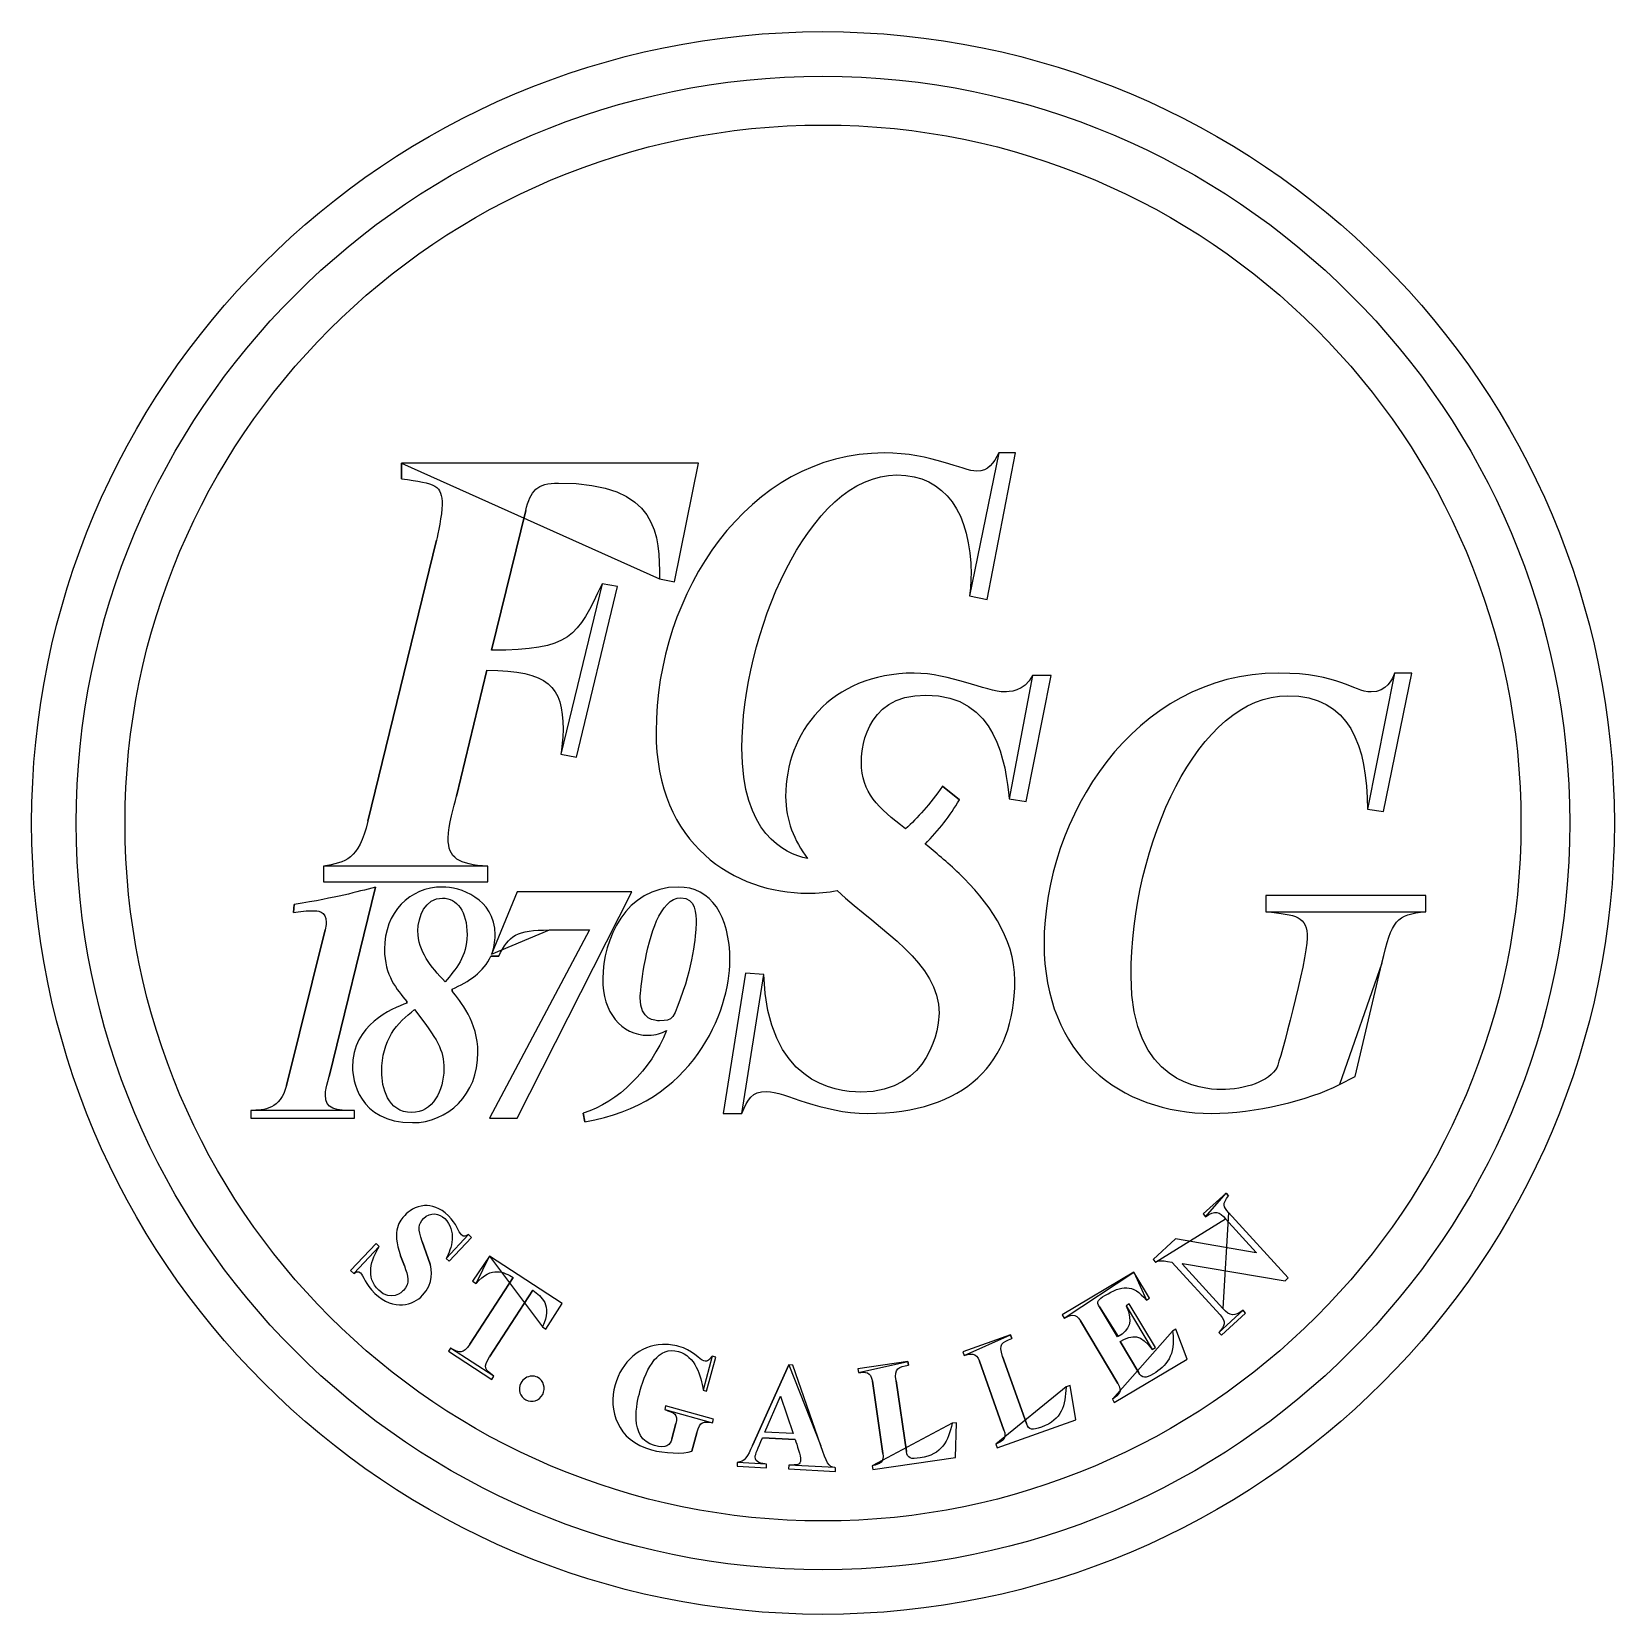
# Model space of a CAD drawing. Extents: x 1 to 368, y 1 to 368.
import ezdxf

# ---------------------------------------------------------------- set-up
doc = ezdxf.new("R2010")
doc.units = 0
doc.layers.get('0').update_dxf_attribs({"linetype": 'CONTINUOUS'})

msp = doc.modelspace()

# ---------------------------------------------------------------- linework, layer by layer
at = {"color": 7}
for points in [[(198.77912, 270.548104), (198.77912, 270.548104)], [(218.587952, 237.376432), (222.72832, 236.499648), (229.33668, 270.548104), (225.456096, 270.548104)], [(86.680632, 268.210016), (86.680632, 264.572984)], [(146.610456, 241.305728), (150.10136, 240.575072), (155.67056, 268.210016), (86.680632, 268.210016), (86.680632, 268.210016)], [(107.642264, 224.728008), (115.54956, 257.152792)], [(94.831472, 250.31712), (78.903224, 185.012928)], [(123.700408, 200.583968), (127.3212, 199.853312), (136.90088, 239.55216), (133.280088, 240.13668)], [(99.491424, 190.82568), (106.489456, 220.068064)], [(227.859136, 190.176208), (231.772192, 189.591688), (237.601184, 218.834072), (233.233496, 218.834072)], [(290.451792, 219.402352), (290.451792, 219.402352)], [(311.039984, 187.83812), (314.790672, 187.269832), (321.382792, 219.402352), (317.372312, 219.402352)], [(216.266096, 189.965136), (212.36928, 193.163776)], [(346.715824, 184.599968), (346.715824, 184.599968)], [(358.028872, 184.59996), (358.028872, 184.599968)], [(368.3998, 184.59996), (368.3998, 184.599968)], [(68.560416, 174.540224), (68.560416, 170.903192), (106.749248, 170.903192), (106.749248, 174.540224)], [(69.8756, 125.700096), (80.656792, 169.734152), (80.656792, 169.734152)], [(96.260312, 169.734152), (96.260312, 169.734152)], [(150.929432, 169.734152), (150.929432, 169.734152)], [(61.757224, 165.642488), (61.611096, 163.840208)], [(96.260312, 167.152496), (96.260312, 167.152496)], [(121.037584, 159.748552), (130.357472, 159.748552), (107.106456, 116.022992), (113.55244, 116.022992), (140.229416, 168.646288), (113.55244, 168.646288), (107.642264, 154.130632)], [(151.562664, 167.217456), (151.562664, 167.217456)], [(324.630144, 163.986344), (324.630144, 167.769504), (287.480464, 167.769504), (287.480464, 163.986344)], [(68.966336, 159.748552), (60.003656, 123.654264)], [(107.463664, 153.69224), (109.282176, 153.69224)], [(304.56152, 123.849104), (308.18232, 125.732568), (314.400992, 152.068568)], [(170.83568, 149.438216), (166.614128, 149.73048), (161.385896, 117.159568), (165.737344, 117.159568)], [(98.436032, 145.590104), (98.436032, 145.979792)], [(87.930856, 143.154592), (87.930856, 142.764912)], [(89.749376, 141.271128), (89.749376, 141.271128)], [(51.674208, 117.825272), (51.674208, 116.022992), (75.818248, 116.022992), (75.818248, 117.825272)], [(128.879928, 117.208272), (129.302088, 115.227392)], [(92.038752, 95.743216), (92.038752, 95.743288)], [(278.209288, 98.649664), (272.867392, 93.79488), (273.468152, 93.145408)], [(278.810104, 98.000304), (278.209344, 98.649768), (278.209288, 98.649664)], [(278.111864, 92.674544), (285.239792, 84.832192), (285.191152, 84.783552), (266.502656, 87.998424), (261.258184, 83.224824), (261.858944, 82.575352)], [(277.478672, 71.842872), (268.04512, 82.201912), (268.11008, 82.250632), (291.929384, 78.288864), (292.62756, 78.922096), (278.745144, 94.168432)], [(97.072144, 83.46824), (97.754088, 82.818768), (102.98232, 88.339264), (102.251664, 89.03744)], [(81.549816, 86.26096), (80.85164, 86.926672), (74.892752, 80.643048), (75.607168, 79.977344)], [(93.337696, 82.120592), (91.519176, 87.381296)], [(86.485784, 84.085304), (87.362568, 81.714744)], [(107.122688, 83.987888), (103.1934, 78.158896), (104.00524, 77.62308)], [(119.413912, 67.572536), (120.225744, 67.03672), (124.008904, 72.979368), (107.122688, 83.987888), (107.122688, 83.987888)], [(265.658344, 82.624072), (276.829224, 70.365328)], [(112.675656, 79.03568), (102.59264, 63.578296)], [(256.809256, 80.253432), (240.150352, 70.332784), (240.604984, 69.569656)], [(259.699392, 73.791208), (260.413808, 74.21336), (256.809256, 80.253432), (256.809256, 80.253432)], [(107.155168, 60.606968), (117.238184, 76.064352)], [(253.123512, 65.299392), (252.977384, 65.218208), (248.820776, 72.200008)], [(261.04704, 62.328064), (261.793936, 62.766456), (255.737632, 72.930664), (254.990736, 72.492272)], [(276.536968, 66.289904), (277.121488, 65.640432), (282.755616, 70.78748), (282.171088, 71.436952)], [(244.420616, 68.952656), (253.09104, 54.404536)], [(251.824576, 50.751264), (252.262968, 50.004376), (269.165416, 60.07116), (266.583776, 67.004248), (265.788176, 66.533384)], [(98.111296, 62.6528), (97.624192, 61.922144), (107.674744, 55.378736), (108.16184, 56.109392)], [(147.324872, 63.497112), (147.324872, 63.497112)], [(228.1514, 65.705312), (217.094176, 61.776016), (217.386432, 60.947944)], [(228.443656, 64.877232), (228.1514, 65.705312), (228.1514, 65.705312)], [(257.929592, 56.921232), (253.594376, 64.195288)], [(156.742184, 52.87828), (157.554024, 52.6672), (159.729752, 60.558264), (158.852968, 60.801808)], [(204.332088, 59.551584), (192.722816, 57.84672), (192.852712, 56.969936)], [(204.461984, 58.6748), (204.332088, 59.551584), (204.332088, 59.551584)], [(220.94228, 59.567816), (226.625144, 43.607096)], [(231.869608, 45.133352), (226.316648, 60.704392)], [(116.929688, 56.141864), (116.929688, 56.141864)], [(176.664672, 58.755984), (168.189096, 39.986304)], [(184.117352, 39.90512), (177.606424, 58.707296), (176.664688, 58.756016), (176.664672, 58.755984)], [(174.732504, 51.46568), (177.671352, 42.779024), (171.127944, 43.136232), (174.732504, 51.46568), (174.732504, 51.46568)], [(196.067584, 54.940344), (198.535568, 38.167784)], [(203.958648, 38.638656), (201.57184, 55.005296)], [(224.74168, 40.2948), (225.033944, 39.466728), (243.332752, 45.977664), (241.968864, 53.933664), (241.043376, 53.608936)], [(158.950384, 45.311952), (159.177696, 46.156264), (148.055528, 49.208776), (147.828216, 48.364464)], [(150.442328, 45.10088), (149.468128, 41.561264)], [(196.035112, 35.277648), (196.165008, 34.417096), (215.389312, 37.242296), (215.584152, 45.311952), (214.626184, 45.165824)], [(154.128072, 38.68736), (155.29712, 42.973864)], [(170.543432, 41.788584), (178.10976, 41.398904)], [(164.68196, 36.073248), (164.64948, 35.196464), (171.45268, 34.839256), (171.5014, 35.71604)], [(176.632216, 35.440016), (176.599736, 34.563232), (187.478352, 33.978704), (187.510832, 34.855488), (187.380944, 34.871728)]]:
    msp.add_lwpolyline(points, close=True, dxfattribs=at)
for points in [[(0.8, 184.599968), (0.8, 286.10944), (83.09004, 368.399608), (184.599832, 368.399608)], [(184.599832, 368.399608), (286.109632, 368.399608), (368.3998, 286.10944), (368.3998, 184.59996)], [(11.170928, 184.599968), (11.170928, 280.381896), (88.817584, 358.028744), (184.599832, 358.028744)], [(184.599832, 358.028744), (280.382024, 358.028744), (358.028872, 280.381896), (358.028872, 184.59996)], [(22.484176, 184.599968), (22.484176, 274.133536), (95.066192, 346.715624), (184.599832, 346.715624)], [(184.599832, 346.715624), (274.133728, 346.715624), (346.715824, 274.133544), (346.715824, 184.599968)], [(198.77912, 270.548104), (167.322312, 270.548104), (145.831096, 238.103648), (145.831096, 205.8122)], [(220.276576, 266.326552), (217.169712, 266.326552), (209.91208, 270.548104), (198.77912, 270.548104)], [(225.456096, 270.548104), (224.161576, 268.220736), (223.124696, 266.326552), (220.276576, 266.326552)], [(165.769816, 202.02904), (165.769816, 227.775064), (180.924936, 265.449768), (201.766688, 265.449768)], [(201.766688, 265.449768), (213.029008, 265.449768), (218.977632, 256.437856), (218.977632, 242.32864)], [(86.680632, 264.572984), (94.706712, 263.409136), (96.130416, 263.122712), (96.130416, 258.467968)], [(115.54956, 257.152792), (116.714384, 261.807536), (118.131864, 263.566304), (123.180832, 263.566304)], [(123.180832, 263.566304), (146.611496, 263.566304), (146.610456, 251.196824), (146.610456, 241.305728)], [(96.130416, 258.467968), (96.130416, 256.286464), (95.090544, 251.48064), (94.831472, 250.31712)], [(133.280088, 240.13668), (127.58392, 227.918528), (126.024344, 224.728008), (107.642264, 224.728008)], [(218.977632, 242.32864), (218.977632, 240.72848), (218.847024, 238.976336), (218.587952, 237.376432)], [(106.489456, 220.068064), (120.858648, 220.068064), (124.219984, 216.287824), (124.219984, 206.39672)], [(205.744688, 219.402352), (186.253576, 219.402352), (175.917784, 205.451808), (175.917784, 190.760736)], [(226.836224, 215.050904), (222.47256, 215.050904), (214.035888, 219.402352), (205.744688, 219.402352)], [(233.233496, 218.834072), (231.48772, 215.052336), (227.418144, 215.050904), (226.836224, 215.050904)], [(290.451792, 219.402352), (256.664808, 219.402352), (235.945032, 185.657784), (235.945032, 156.566144)], [(311.933008, 215.050904), (307.532008, 215.050904), (304.691616, 219.402352), (290.451792, 219.402352)], [(317.372312, 219.402352), (316.725056, 217.947672), (315.557768, 215.050904), (311.933008, 215.050904)], [(193.518416, 198.749216), (193.518416, 200.349056), (193.668312, 214.320256), (208.504936, 214.320256)], [(208.504936, 214.320256), (225.087072, 214.320256), (226.986376, 198.321544), (227.859136, 190.176208)], [(256.143544, 148.999824), (256.143544, 179.691112), (271.817784, 214.17412), (292.530096, 214.17412)], [(292.530096, 214.17412), (306.899288, 214.17412), (311.039984, 202.52952), (311.039984, 187.83812)], [(124.219984, 206.39672), (124.219984, 204.796816), (124.088608, 203.202176), (123.700408, 200.583968)], [(145.831096, 205.8122), (145.831096, 179.484248), (164.219736, 168.28908), (181.0486, 168.28908)], [(180.983648, 176.342504), (175.528432, 177.47024), (165.769816, 182.201176), (165.769816, 202.02904)], [(203.7638, 183.25936), (197.40796, 188.173504), (193.518416, 191.515288), (193.518416, 198.749216)], [(212.36928, 193.163776), (209.418152, 188.98476), (206.582048, 185.743064), (203.7638, 183.25936)], [(97.543008, 181.083632), (97.543008, 184.138152), (98.973856, 188.498304), (99.491424, 190.82568)], [(175.917784, 190.760736), (175.917784, 185.208872), (177.927832, 180.512024), (180.983648, 176.342504)], [(208.310096, 179.719744), (211.490872, 182.842136), (214.1474, 186.37084), (216.266096, 189.965136)], [(184.599832, 0.8), (83.09004, 0.8), (0.8, 83.090168), (0.8, 184.599968)], [(184.599832, 11.170928), (88.817584, 11.170928), (11.170928, 88.817776), (11.170928, 184.599968)], [(184.599832, 22.483984), (95.066192, 22.483984), (22.484176, 95.066064), (22.484176, 184.599968)], [(78.903224, 185.012928), (76.702696, 175.994584), (73.738384, 175.558464), (68.560416, 174.540224)], [(368.3998, 184.599968), (368.3998, 83.090168), (286.109632, 0.8), (184.599832, 0.8)], [(358.028872, 184.599968), (358.028872, 88.817776), (280.382024, 11.170928), (184.599832, 11.170928)], [(346.715824, 184.599968), (346.715824, 95.066064), (274.133728, 22.483984), (184.599832, 22.483984)], [(106.749248, 174.540224), (99.888576, 174.976536), (97.543008, 176.42888), (97.543008, 181.083632)], [(216.217392, 172.86784), (213.379072, 175.582432), (210.731704, 177.793488), (208.310096, 179.719744)], [(229.158072, 147.993144), (229.158072, 158.175016), (222.763136, 166.46764), (216.217392, 172.86784)], [(80.656792, 169.734152), (76.0366, 168.4758), (72.047616, 167.373), (61.757224, 165.642488)], [(96.260312, 169.734152), (88.559864, 169.734152), (82.751336, 163.840336), (82.751336, 155.267208)], [(108.437872, 158.644448), (108.437872, 167.217584), (100.040416, 169.734152), (96.260312, 169.734152)], [(150.929432, 169.734152), (138.818776, 169.734152), (133.442456, 157.55516), (133.442456, 148.431536)], [(162.977096, 152.669328), (162.977096, 163.05136), (158.629808, 169.734152), (150.929432, 169.734152)], [(90.528736, 159.521224), (90.528736, 162.824688), (92.129744, 167.152496), (96.260312, 167.152496)], [(96.260312, 167.152496), (99.550464, 167.152496), (101.926936, 164.150064), (101.926936, 158.64444)], [(145.960992, 161.87556), (147.361376, 164.942744), (149.182688, 167.217456), (151.562664, 167.217456)], [(151.562664, 167.217456), (155.132872, 167.217456), (155.134752, 163.5234), (155.134752, 161.242328)], [(181.0486, 168.28908), (183.430792, 168.28908), (185.70472, 168.49756), (187.884264, 168.88984)], [(187.884264, 168.88984), (198.237728, 159.466808), (211.55744, 151.988168), (211.55744, 140.426824)], [(61.611096, 163.840208), (63.011216, 164.07616), (64.903384, 164.229888), (66.303512, 164.229888)], [(66.303512, 164.229888), (66.933624, 164.229888), (69.24236, 164.238848), (69.24236, 161.48588)], [(142.11288, 144.015144), (142.11288, 145.667072), (143.440784, 156.369944), (145.960992, 161.87556)], [(287.480464, 163.986344), (294.600216, 163.259192), (297.060144, 162.972392), (297.060144, 157.88132)], [(314.400992, 152.068568), (316.73116, 162.105216), (317.769528, 163.404736), (324.630144, 163.986344)], [(69.24236, 161.48588), (69.24236, 160.935392), (69.106496, 160.299032), (68.966336, 159.748552)], [(96.828592, 147.717112), (93.468304, 151.256528), (90.528736, 154.723456), (90.528736, 159.521224)], [(101.926936, 158.64444), (101.926936, 153.610728), (99.278656, 150.627056), (96.828592, 147.717112)], [(107.642264, 154.130632), (108.159624, 155.448032), (108.437872, 156.933816), (108.437872, 158.644448)], [(109.282176, 153.69224), (111.662552, 158.490064), (113.407288, 159.748552), (121.037584, 159.748552)], [(155.134752, 161.242328), (155.134752, 161.00644), (154.931136, 153.693544), (152.130952, 145.671288)], [(82.751336, 155.267208), (82.751336, 149.211096), (85.620952, 145.907568), (87.930856, 143.154592)], [(235.945032, 156.566144), (235.945032, 130.820384), (253.553664, 117.159568), (274.913224, 117.159568)], [(297.060144, 157.88132), (297.060144, 152.644648), (290.579608, 128.9266), (290.062112, 127.908288)], [(98.436032, 145.979792), (102.327848, 147.74012), (105.823752, 149.999688), (107.463664, 153.69224)], [(129.302088, 115.227392), (154.503344, 119.238712), (162.977096, 140.871712), (162.977096, 152.669328)], [(133.442456, 148.431536), (133.442456, 140.645176), (137.641864, 135.296008), (144.012576, 135.296008)], [(193.372288, 122.095536), (187.262912, 122.095536), (171.708376, 124.419336), (170.83568, 149.438216)], [(194.979728, 117.159568), (217.52536, 117.159568), (229.158072, 128.792544), (229.158072, 147.993144)], [(276.991528, 122.680056), (272.719904, 122.680056), (256.143544, 124.12656), (256.143544, 148.999824)], [(104.459864, 131.285536), (104.459864, 138.36404), (100.326056, 143.309032), (98.436032, 145.590104)], [(146.659168, 138.673256), (145.609176, 138.673256), (142.11288, 138.745576), (142.11288, 144.015144)], [(152.130952, 145.671288), (149.8908, 139.064296), (149.739736, 138.673256), (146.659168, 138.673256)], [(87.930856, 142.764912), (84.430736, 141.427912), (75.331144, 137.87824), (75.331144, 127.810872)], [(82.118104, 126.804184), (82.118104, 134.276264), (85.68928, 138.203552), (89.749376, 141.271128)], [(89.749376, 141.271128), (95.069768, 134.192552), (96.536336, 132.140296), (96.536336, 127.421184)], [(211.55744, 140.426824), (211.55744, 137.51752), (209.663592, 122.095536), (193.372288, 122.095536)], [(148.28284, 136.383872), (144.502408, 127.181536), (137.070272, 119.725296), (128.879928, 117.208272)], [(144.012576, 135.296008), (145.9026, 135.296008), (147.022608, 135.754664), (148.28284, 136.383872)], [(89.262272, 115.00008), (97.452664, 115.00008), (104.459864, 121.454056), (104.459864, 131.285536)], [(69.031288, 121.446064), (69.031288, 122.232512), (69.035288, 122.239328), (69.8756, 125.700096)], [(75.331144, 127.810872), (75.331144, 125.294176), (76.59196, 115.00008), (89.262272, 115.00008)], [(89.116144, 117.3544), (83.375864, 117.3544), (82.118104, 123.343744), (82.118104, 126.804184)], [(96.536336, 127.421184), (96.536336, 122.466112), (93.876176, 117.3544), (89.116144, 117.3544)], [(290.062112, 127.908288), (288.24944, 124.563), (282.687704, 122.680056), (276.991528, 122.680056)], [(60.003656, 123.654264), (58.60392, 118.069992), (54.824192, 117.90392), (51.674208, 117.825272)], [(75.818248, 117.825272), (71.408016, 117.825272), (69.031288, 118.064216), (69.031288, 121.446064)], [(165.737344, 117.159568), (167.192024, 120.50492), (167.929896, 122.241664), (171.566336, 122.241664)], [(171.566336, 122.241664), (175.63916, 122.241664), (184.070384, 117.159568), (194.979728, 117.159568)], [(274.913224, 117.159568), (284.751656, 117.159568), (297.570824, 120.212912), (304.56152, 123.849104)], [(92.038752, 95.743288), (89.938944, 95.599728), (88.302856, 94.342288), (87.476232, 93.470144)], [(97.60796, 93.372656), (95.579152, 95.294768), (93.671944, 95.85488), (92.038752, 95.743216)], [(278.745144, 94.168432), (277.61396, 95.411256), (277.2324, 96.137872), (278.810104, 98.000304)], [(87.476232, 93.470144), (86.368168, 92.30096), (84.287528, 90.123624), (86.485784, 84.085304)], [(91.519176, 87.381296), (90.480616, 90.3914), (90.543416, 91.383464), (91.843912, 92.755664)], [(91.843912, 92.755664), (93.409592, 94.407904), (95.478536, 93.909184), (96.747408, 92.706944)], [(96.747408, 92.706944), (99.62748, 89.978072), (98.3188, 85.663384), (97.072144, 83.46824)], [(100.627992, 88.923784), (99.9202, 89.594168), (99.5602, 91.522504), (97.60796, 93.372656)], [(273.468152, 93.145408), (275.623296, 94.822992), (276.69784, 94.228144), (278.111864, 92.674544)], [(102.251664, 89.03744), (101.671952, 88.670224), (101.189336, 88.391928), (100.627992, 88.923784)], [(81.403688, 76.08052), (78.304096, 79.017424), (79.60524, 83.231448), (81.549816, 86.26096)], [(87.362568, 81.714744), (88.202008, 79.423792), (88.764976, 77.734792), (87.151496, 76.03188)], [(91.60036, 74.91148), (94.22584, 77.68192), (93.757904, 80.902184), (93.337696, 82.120592)], [(104.00524, 77.62308), (107.629016, 81.94868), (110.628336, 80.204008), (112.675656, 79.03568)], [(261.858944, 82.575352), (262.181808, 82.869632), (262.64032, 83.143504), (265.658344, 82.624072)], [(75.607168, 79.977344), (76.090112, 80.291616), (76.636904, 80.625192), (77.149656, 80.139712)], [(77.149656, 80.139712), (77.906032, 79.422696), (78.192184, 77.530336), (80.510664, 75.333632)], [(250.08724, 74.862832), (253.985296, 77.186696), (256.489128, 77.666456), (259.699392, 73.791208)], [(80.510664, 75.333632), (85.001424, 71.078824), (89.480688, 72.674832), (91.60036, 74.91148)], [(87.151496, 76.03188), (86.838192, 75.701432), (84.332344, 73.305792), (81.403688, 76.08052)], [(117.238184, 76.064352), (119.104112, 74.679816), (121.911568, 72.63288), (119.413912, 67.572536)], [(248.820776, 72.200008), (248.049784, 73.493552), (248.498768, 73.916232), (250.08724, 74.862832)], [(240.604984, 69.569656), (241.987056, 70.27108), (243.237088, 70.937896), (244.420616, 68.952656)], [(254.990736, 72.492272), (256.745088, 68.564664), (255.809264, 66.9002), (253.123512, 65.299392)], [(276.829224, 70.365328), (278.384776, 68.656376), (277.863512, 67.828888), (276.536968, 66.289904)], [(282.171088, 71.436952), (280.143056, 69.969672), (279.175608, 69.978432), (277.478672, 71.842872)], [(265.788176, 66.533384), (266.676128, 60.90696), (264.185216, 58.36448), (261.355544, 56.67768)], [(102.59264, 63.578296), (100.985792, 61.11452), (100.281048, 61.487968), (98.111296, 62.6528)], [(147.324872, 63.497112), (142.037576, 63.291232), (137.803088, 59.483544), (136.31636, 54.0798)], [(142.080408, 52.569784), (143.678104, 58.376624), (146.375808, 63.150168), (151.07556, 61.8572)], [(151.124272, 63.04248), (149.811552, 63.403704), (148.545024, 63.544624), (147.324872, 63.497112)], [(156.937032, 59.66524), (156.094472, 59.89704), (154.041496, 62.240128), (151.124272, 63.04248)], [(226.316648, 60.704392), (225.283464, 63.607392), (226.261528, 63.989608), (228.443656, 64.877232)], [(253.594376, 64.195288), (256.45328, 65.89956), (258.459296, 65.881448), (261.04704, 62.328064)], [(108.16184, 56.109392), (106.17408, 57.6148), (105.52928, 58.114112), (107.155168, 60.606968)], [(151.07556, 61.8572), (154.77072, 60.8402), (156.416152, 56.127576), (156.742184, 52.87828)], [(158.852968, 60.801808), (158.296688, 60.046736), (157.81232, 59.424544), (156.937032, 59.66524)], [(217.386432, 60.947944), (218.846768, 61.356064), (220.167528, 61.745232), (220.94228, 59.567816)], [(116.929688, 56.141864), (115.90788, 56.084344), (114.942336, 55.46472), (114.445464, 54.501952)], [(118.309808, 55.8496), (117.861672, 56.080688), (117.394144, 56.167992), (116.929688, 56.141864)], [(119.495096, 51.88784), (120.233672, 53.319328), (119.713704, 55.125248), (118.309808, 55.8496)], [(192.852712, 56.969936), (194.364416, 57.086056), (195.731744, 57.227128), (196.067584, 54.940344)], [(201.57184, 55.005296), (201.12404, 58.054424), (202.14916, 58.228936), (204.461984, 58.6748)], [(261.355544, 56.67768), (259.47812, 55.558576), (258.71864, 55.597872), (257.929592, 56.921232)], [(114.445464, 54.501952), (113.69104, 53.039016), (114.164568, 51.328776), (115.598272, 50.588896)], [(115.598272, 50.588896), (117.002232, 49.864608), (118.72476, 50.39392), (119.495096, 51.88784)], [(136.31636, 54.0798), (134.69996, 48.205408), (136.689096, 41.22556), (144.791944, 38.995864)], [(145.425176, 40.018776), (139.299312, 41.70428), (141.420808, 50.172648), (142.080408, 52.569784)], [(241.043376, 53.608936), (240.912696, 49.362632), (240.12684, 45.99072), (235.344272, 44.28904)], [(253.09104, 54.404536), (254.202928, 52.53984), (253.362968, 51.91284), (251.824576, 50.751264)], [(147.828216, 48.364464), (150.027448, 47.614136), (151.03692, 47.2614), (150.442328, 45.10088)], [(155.29712, 42.973864), (156.058816, 45.742032), (156.87572, 45.628432), (158.950384, 45.311952)], [(214.626184, 45.165824), (213.671336, 41.025456), (212.228016, 37.88312), (207.205992, 37.144872)], [(235.344272, 44.28904), (233.222064, 43.533968), (232.433088, 43.549616), (231.869608, 45.133352)], [(149.468128, 41.561264), (149.068568, 40.109768), (148.277392, 39.233896), (145.425176, 40.018776)], [(168.838576, 37.355952), (168.868416, 37.915344), (169.469024, 39.32104), (170.543432, 41.788584)], [(178.10976, 41.398904), (178.520096, 40.255056), (179.442864, 37.60184), (179.392464, 36.657768)], [(226.625144, 43.607096), (227.340856, 41.594648), (226.433224, 41.156712), (224.74168, 40.2948)], [(144.791944, 38.995864), (147.611808, 38.2198), (152.256432, 37.967488), (154.128072, 38.68736)], [(168.189096, 39.986304), (167.042064, 37.417264), (166.509824, 36.256208), (164.68196, 36.073248)], [(171.5014, 35.71604), (170.363592, 35.847032), (168.767528, 36.026872), (168.838576, 37.355952)], [(187.380944, 34.871728), (185.870216, 34.952264), (185.400448, 36.189432), (184.117352, 39.90512)], [(198.535568, 38.167784), (198.84608, 36.054152), (197.861752, 35.794232), (196.035112, 35.277648)], [(207.205992, 37.144872), (204.977592, 36.81696), (204.202784, 36.975624), (203.958648, 38.638656)], [(179.392464, 36.657768), (179.330864, 35.503792), (178.72332, 35.503464), (176.632216, 35.440016)]]:
    msp.add_open_spline(points, degree=3, dxfattribs=at)

doc.saveas('drawing.dxf')
